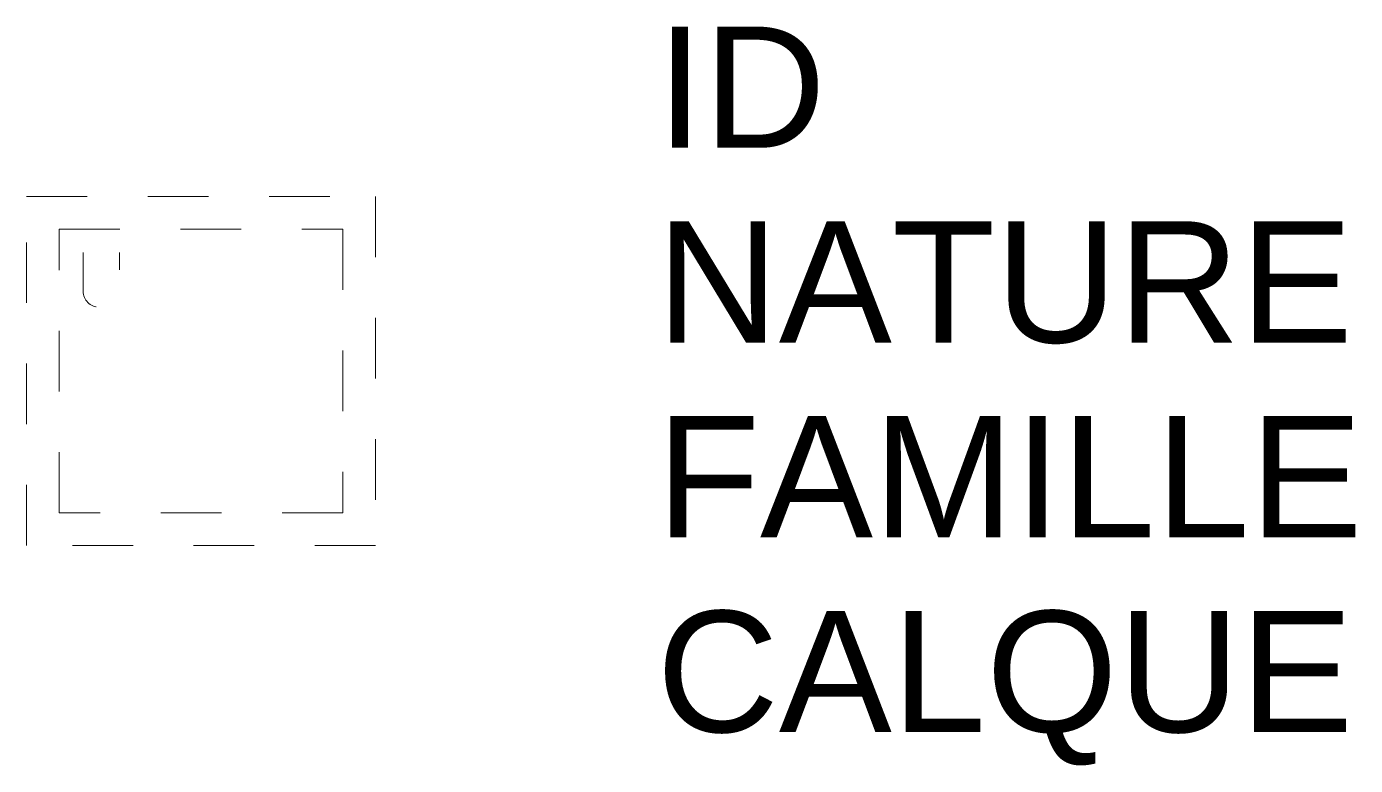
# Model space of a CAD drawing. Header units: metres. Extents: x 0 to 2.19, y -0.36 to 0.86.
import ezdxf

# ---------------------------------------------------------------- set-up
doc = ezdxf.new("R2010")
doc.units = ezdxf.units.M
doc.linetypes.add('Socle_Continu', pattern=[2.5, 2.5, 0])
doc.linetypes.add('Socle_Discontinu', pattern=[0.075, 0.05, -0.025])
doc.layers.add('UNITA_SCT', color=54, linetype='Socle_Continu', lineweight=13)
doc.styles.get("Standard").update_dxf_attribs({"font": 'arial.ttf'})

msp = doc.modelspace()

# ---------------------------------------------------------------- linework, layer by layer
at = {"layer": 'UNITA_SCT', "linetype": 'Socle_Discontinu'}
for points in [[(0, 0.5755), (0.5755, 0.5755), (0.5755, 0), (0, 0)], [(0.054, 0.5216), (0.5216, 0.5216), (0.5216, 0.054), (0.054, 0.054)]]:
    msp.add_lwpolyline(points, close=True, dxfattribs=at)
at = {"layer": 'UNITA_SCT', "linetype": 'Socle_Discontinu', "flags": 128}
msp.add_lwpolyline([(0.0932, 0.483), (0.0932, 0.4194, 0.410802), (0.1194, 0.3932), (0.153, 0.3932), (0.153, 0.483)], format="xyb", dxfattribs=at)

# ---------------------------------------------------------------- texts
at = {"layer": 'UNITA_SCT', "linetype": 'Socle_Discontinu', "flags": 9}
for tag, p, s in [('ID', (1.0386, 0.656), 'DP_0283'), ('NATURE', (1.0386, 0.3347), 'Cheminée carrée'), ('FAMILLE', (1.0386, 0.0134), 'Unitaire'), ('CALQUE', (1.0386, -0.3079), 'UNITA_SCT')]:
    msp.add_attdef(tag, p, s, height=0.2, dxfattribs=at)

doc.saveas('drawing.dxf')
